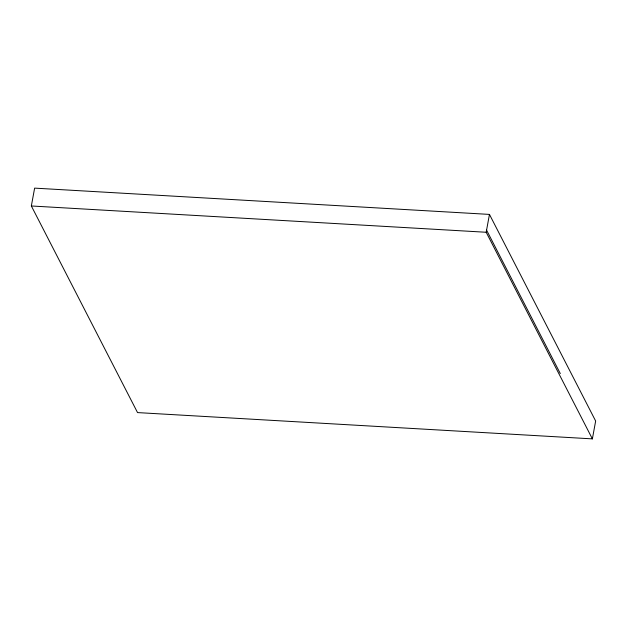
<?xml version="1.0" encoding="UTF-8"?>
<svg xmlns="http://www.w3.org/2000/svg" width="627" height="627" viewBox="0 0 627 627"><rect width="100%" height="100%" fill="white"/><g stroke="black" fill="none" stroke-linecap="round" stroke-linejoin="round"><path stroke-width="0.94" d="M31.35 205.977L34.626 188.124L489.46 214.41L595.65 421.023L592.374 438.876L137.54 412.59L31.35 205.977L486.184 232.264L592.374 438.876M486.184 232.264L489.46 214.41M486.576 230.133L560.303 373.582"/></g></svg>
